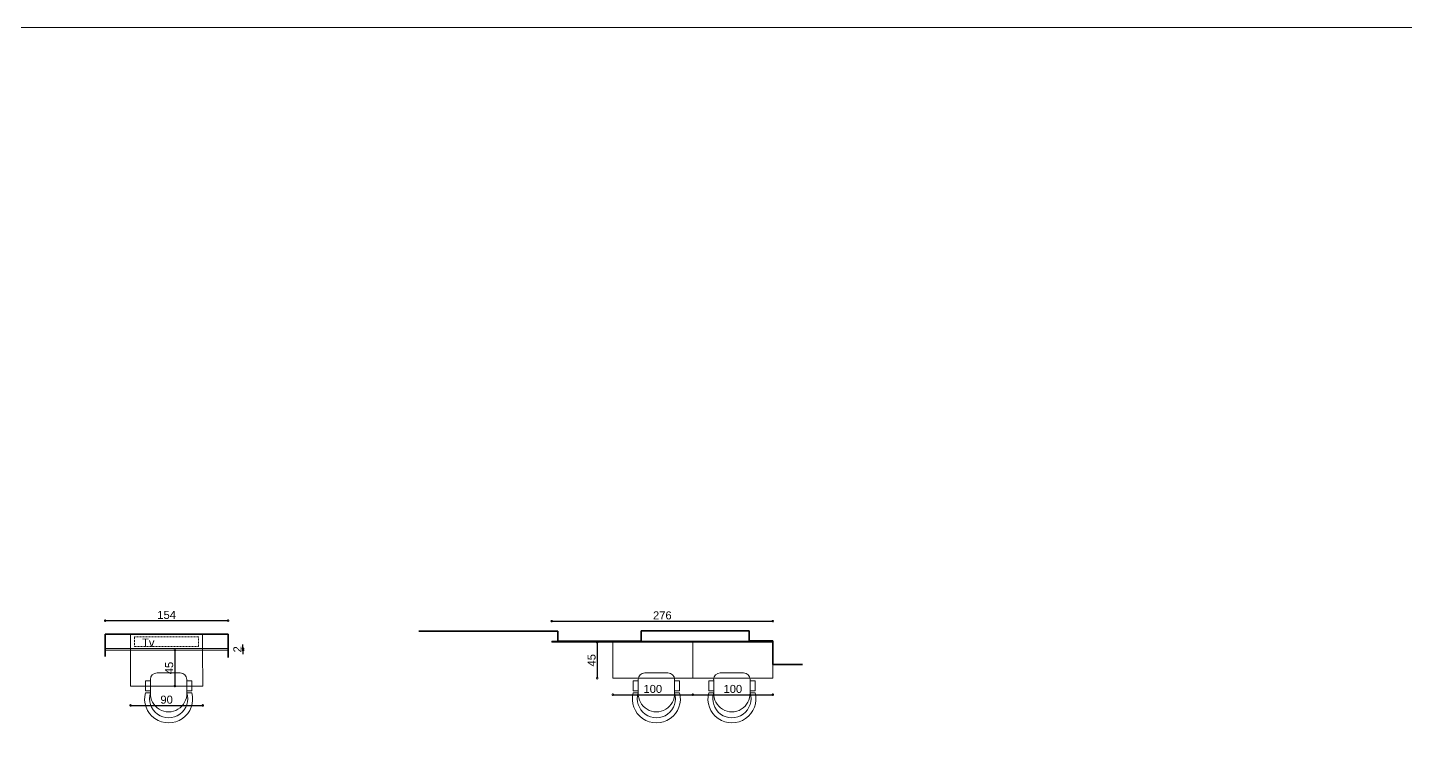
# Model space of a CAD drawing. Header units: inches. Extents: x 0 to 255999, y -6864 to -1377.
# Drawn here: x 44800 to 46522, y -3882 to -2999 of the extents above; entities that cross this region are included whole.
import ezdxf

# ---------------------------------------------------------------- set-up
doc = ezdxf.new("R2010")
doc.units = ezdxf.units.IN
doc.header["$MEASUREMENT"] = 0
doc.linetypes.add('HIDDEN', pattern=[0.375, 0.25, -0.125])
for name, color, linetype, lineweight in [('DIMENSIO', 251, 'Continuous', 0), ('mobilie', 252, 'Continuous', 18), ('mure', 7, 'Continuous', 35), ('MURE TE REJA', 250, 'Continuous', 30)]:
    doc.layers.add(name, color=color, linetype=linetype, lineweight=lineweight)
doc.styles.get("Standard").update_dxf_attribs({"font": 'arial.ttf'})
doc.dimstyles.new('ISO-25', dxfattribs={"dimtxt": 10, "dimasz": 5, "dimexe": 1.25, "dimexo": 0.625, "dimgap": 2, "dimtad": 1, "dimdec": 0, "dimtxsty": 'Standard', "dimblk": 'DOTSMALL', "dimcen": 2.5, "dimadec": 0, "dimazin": 0, "dimtfac": 1, "dimtdec": 0, "dimtix": 1, "dimtmove": 0, "dimatfit": 3, "dimldrblk": 'DOTSMALL', "dimfxl": 1, "dimfxlon": 1, "dimarcsym": 0})

# ---------------------------------------------------------------- blocks, each defined once
blk = doc.blocks.new('_DotSmall')
at = {"color": 0, "linetype": 'ByBlock', "const_width": 0.5}
blk.add_lwpolyline([(-0.0625, 0, 1), (0.0625, 0, 1)], format="xyb", close=True, dxfattribs=at)
blk = doc.blocks.new('*D1375')
at = {"layer": 'Defpoints', "color": 0, "transparency": 16777216}
for p in [(44974.2, -3776.7), (44974.2, -3821.7), (44984.5, -3821.7)]:
    blk.add_point(p, dxfattribs=at)
at = {"layer": 'mobilie', "color": 0, "lineweight": -2, "transparency": 16777216}
for p, q in [((44983.5, -3776.7), (44985.8, -3776.7)), ((44984.5, -3776.7), (44984.5, -3821.7)), ((44983.5, -3821.7), (44985.8, -3821.7))]:
    blk.add_line(p, q, dxfattribs=at)
at = {"layer": 'mobilie', "color": 0, "lineweight": -2, "transparency": 16777216, "xscale": 5, "yscale": 5, "zscale": 5}
for p, rotation in [((44984.5, -3776.7), 90), ((44984.5, -3821.7), 270)]:
    blk.add_blockref('_DotSmall', p, dxfattribs=dict(at, rotation=rotation))
at = {"layer": 'mobilie', "color": 0, "transparency": 16777216, "insert": (44977.4, -3799.2), "char_height": 10, "attachment_point": 5, "rotation": 90}
blk.add_mtext('45', dxfattribs=at)
blk = doc.blocks.new('aswaswa')
at = {"layer": 'mobilie'}
for p, q in [((30233.7, -2827.6), (30227.4, -2827.6)), ((30233.7, -2830.1), (30227.4, -2830.1)), ((30227.4, -2830.1), (30227.4, -2842.5)), ((30233.7, -2827.6), (30233.7, -2844.1)), ((30285.3, -2827.6), (30279.1, -2827.6)), ((30279.1, -2844.1), (30279.1, -2827.6)), ((30279.1, -2830.1), (30285.3, -2830.1)), ((30285.3, -2830.1), (30285.3, -2842.5)), ((30227.4, -2842.5), (30233.7, -2842.5)), ((30241.9, -2852.4), (30270.8, -2852.4)), ((30285.3, -2842.5), (30279.1, -2842.5))]:
    blk.add_line(p, q, dxfattribs=at)
for centre, radius, start, end in [((30256.4, -2819.9), 30, 345.0865, 194.9135), ((30256.4, -2820.2), 23.9, 342.0978, 197.9022), ((30256.4, -2826.4), 22.7, 357.0281, 182.9719), ((30241.9, -2844.1), 8.29, 180, 270), ((30270.8, -2844.1), 8.29, 270, 0)]:
    blk.add_arc(centre, radius, start, end, dxfattribs=at)
blk = doc.blocks.new('*D1445')
at = {"layer": 'Defpoints', "color": 0, "transparency": 16777216}
for p in [(45051, -3740), (44897.4, -3776.7), (45051, -3776.7)]:
    blk.add_point(p, dxfattribs=at)
at = {"layer": 'mobilie', "color": 0, "lineweight": -2, "transparency": 16777216}
for p, q in [((44897.4, -3741), (44897.4, -3738.8)), ((44897.4, -3740), (45051, -3740)), ((45051, -3741), (45051, -3738.8))]:
    blk.add_line(p, q, dxfattribs=at)
at = {"layer": 'mobilie', "color": 0, "lineweight": -2, "transparency": 16777216, "xscale": 5, "yscale": 5, "zscale": 5, "rotation": 180}
blk.add_blockref('_DotSmall', (44897.4, -3740), dxfattribs=at)
at = {"layer": 'mobilie', "color": 0, "lineweight": -2, "transparency": 16777216, "xscale": 5, "yscale": 5, "zscale": 5}
blk.add_blockref('_DotSmall', (45051, -3740), dxfattribs=at)
at = {"layer": 'mobilie', "color": 0, "transparency": 16777216, "insert": (44974.2, -3732.9), "char_height": 10, "attachment_point": 5}
blk.add_mtext('154', dxfattribs=at)
blk = doc.blocks.new('*D1446')
at = {"layer": 'Defpoints', "color": 0, "transparency": 16777216}
for p in [(45039.7, -3774.9), (45039.7, -3776.7), (45069.6, -3774.9)]:
    blk.add_point(p, dxfattribs=at)
at = {"layer": 'mobilie', "color": 0, "lineweight": -2, "transparency": 16777216}
for p, q in [((45069.6, -3774.9), (45069.6, -3769.9)), ((45068.6, -3774.9), (45070.9, -3774.9)), ((45068.6, -3776.7), (45070.9, -3776.7)), ((45069.6, -3776.7), (45069.6, -3774.9)), ((45069.6, -3776.7), (45069.6, -3781.7))]:
    blk.add_line(p, q, dxfattribs=at)
at = {"layer": 'mobilie', "color": 0, "lineweight": -2, "transparency": 16777216, "xscale": 5, "yscale": 5, "zscale": 5}
for p, rotation in [((45069.6, -3774.9), 270), ((45069.6, -3776.7), 90)]:
    blk.add_blockref('_DotSmall', p, dxfattribs=dict(at, rotation=rotation))
at = {"layer": 'mobilie', "color": 0, "transparency": 16777216, "insert": (45062.6, -3775.8), "char_height": 10, "attachment_point": 5, "rotation": 90}
blk.add_mtext('2', dxfattribs=at)
blk = doc.blocks.new('*D1447')
at = {"layer": 'Defpoints', "color": 0, "transparency": 16777216}
for p in [(44929.2, -3821.7), (45019.3, -3821.7), (45019.3, -3845.9)]:
    blk.add_point(p, dxfattribs=at)
at = {"layer": 'mobilie', "color": 0, "lineweight": -2, "transparency": 16777216}
for p, q in [((44929.2, -3844.9), (44929.2, -3847.1)), ((44929.2, -3845.9), (45019.3, -3845.9)), ((45019.3, -3844.9), (45019.3, -3847.1))]:
    blk.add_line(p, q, dxfattribs=at)
at = {"layer": 'mobilie', "color": 0, "lineweight": -2, "transparency": 16777216, "xscale": 5, "yscale": 5, "zscale": 5, "rotation": 180}
blk.add_blockref('_DotSmall', (44929.2, -3845.9), dxfattribs=at)
at = {"layer": 'mobilie', "color": 0, "lineweight": -2, "transparency": 16777216, "xscale": 5, "yscale": 5, "zscale": 5}
blk.add_blockref('_DotSmall', (45019.3, -3845.9), dxfattribs=at)
at = {"layer": 'mobilie', "color": 0, "transparency": 16777216, "insert": (44974.2, -3838.8), "char_height": 10, "attachment_point": 5}
blk.add_mtext('90', dxfattribs=at)
blk = doc.blocks.new('*D1448')
at = {"layer": 'Defpoints', "color": 0, "transparency": 16777216}
for p in [(45531.6, -3812), (45631.6, -3812), (45631.6, -3832.5)]:
    blk.add_point(p, dxfattribs=at)
at = {"layer": 'mobilie', "color": 0, "lineweight": -2, "transparency": 16777216}
for p, q in [((45531.6, -3831.5), (45531.6, -3833.7)), ((45531.6, -3832.5), (45631.6, -3832.5)), ((45631.6, -3831.5), (45631.6, -3833.7))]:
    blk.add_line(p, q, dxfattribs=at)
at = {"layer": 'mobilie', "color": 0, "lineweight": -2, "transparency": 16777216, "xscale": 5, "yscale": 5, "zscale": 5, "rotation": 180}
blk.add_blockref('_DotSmall', (45531.6, -3832.5), dxfattribs=at)
at = {"layer": 'mobilie', "color": 0, "lineweight": -2, "transparency": 16777216, "xscale": 5, "yscale": 5, "zscale": 5}
blk.add_blockref('_DotSmall', (45631.6, -3832.5), dxfattribs=at)
at = {"layer": 'mobilie', "color": 0, "transparency": 16777216, "insert": (45581.6, -3825.4), "char_height": 10, "attachment_point": 5}
blk.add_mtext('100', dxfattribs=at)
blk = doc.blocks.new('*D1449')
at = {"layer": 'Defpoints', "color": 0, "transparency": 16777216}
for p in [(45631.6, -3812), (45731.6, -3812), (45731.6, -3832.5)]:
    blk.add_point(p, dxfattribs=at)
at = {"layer": 'mobilie', "color": 0, "lineweight": -2, "transparency": 16777216}
for p, q in [((45631.6, -3831.5), (45631.6, -3833.7)), ((45631.6, -3832.5), (45731.6, -3832.5)), ((45731.6, -3831.5), (45731.6, -3833.7))]:
    blk.add_line(p, q, dxfattribs=at)
at = {"layer": 'mobilie', "color": 0, "lineweight": -2, "transparency": 16777216, "xscale": 5, "yscale": 5, "zscale": 5, "rotation": 180}
blk.add_blockref('_DotSmall', (45631.6, -3832.5), dxfattribs=at)
at = {"layer": 'mobilie', "color": 0, "lineweight": -2, "transparency": 16777216, "xscale": 5, "yscale": 5, "zscale": 5}
blk.add_blockref('_DotSmall', (45731.6, -3832.5), dxfattribs=at)
at = {"layer": 'mobilie', "color": 0, "transparency": 16777216, "insert": (45681.6, -3825.4), "char_height": 10, "attachment_point": 5}
blk.add_mtext('100', dxfattribs=at)
blk = doc.blocks.new('*D1450')
at = {"layer": 'Defpoints', "color": 0, "transparency": 16777216}
for p in [(45731.6, -3740.6), (45455.3, -3767), (45731.6, -3767)]:
    blk.add_point(p, dxfattribs=at)
at = {"layer": 'mobilie', "color": 0, "lineweight": -2, "transparency": 16777216}
for p, q in [((45455.3, -3741.6), (45455.3, -3739.3)), ((45455.3, -3740.6), (45731.6, -3740.6)), ((45731.6, -3741.6), (45731.6, -3739.3))]:
    blk.add_line(p, q, dxfattribs=at)
at = {"layer": 'mobilie', "color": 0, "lineweight": -2, "transparency": 16777216, "xscale": 5, "yscale": 5, "zscale": 5, "rotation": 180}
blk.add_blockref('_DotSmall', (45455.3, -3740.6), dxfattribs=at)
at = {"layer": 'mobilie', "color": 0, "lineweight": -2, "transparency": 16777216, "xscale": 5, "yscale": 5, "zscale": 5}
blk.add_blockref('_DotSmall', (45731.6, -3740.6), dxfattribs=at)
at = {"layer": 'mobilie', "color": 0, "transparency": 16777216, "insert": (45593.5, -3733.5), "char_height": 10, "attachment_point": 5}
blk.add_mtext('276', dxfattribs=at)
blk = doc.blocks.new('*D1451')
at = {"layer": 'Defpoints', "color": 0, "transparency": 16777216}
for p in [(45531.6, -3767), (45512.1, -3812), (45531.6, -3812)]:
    blk.add_point(p, dxfattribs=at)
at = {"layer": 'mobilie', "color": 0, "lineweight": -2, "transparency": 16777216}
for p, q in [((45513.1, -3767), (45510.9, -3767)), ((45512.1, -3767), (45512.1, -3812)), ((45513.1, -3812), (45510.9, -3812))]:
    blk.add_line(p, q, dxfattribs=at)
at = {"layer": 'mobilie', "color": 0, "lineweight": -2, "transparency": 16777216, "xscale": 5, "yscale": 5, "zscale": 5}
for p, rotation in [((45512.1, -3767), 90), ((45512.1, -3812), 270)]:
    blk.add_blockref('_DotSmall', p, dxfattribs=dict(at, rotation=rotation))
at = {"layer": 'mobilie', "color": 0, "transparency": 16777216, "insert": (45505.1, -3789.5), "char_height": 10, "attachment_point": 5, "rotation": 90}
blk.add_mtext('45', dxfattribs=at)

msp = doc.modelspace()

# ---------------------------------------------------------------- linework, layer by layer
at = {"layer": 'DIMENSIO'}
msp.add_lwpolyline([(41448.1, -2998.9), (47760.2, -2998.9), (47760.2, -6863.7), (41448.1, -6863.7)], close=True, dxfattribs=at)
at = {"layer": 'mobilie'}
for points in [[(44897.4, -3756.7), (45051, -3756.7)], [(44897.4, -3756.7), (45051, -3756.7)], [(44929.2, -3776.7), (44929.2, -3756.7)], [(45019.2, -3776.7), (45019.2, -3756.7)], [(45463.1, -3765.7), (45731.6, -3765.2)], [(45469.1, -3767), (45683.4, -3767)], [(45731.6, -3812), (45591.6, -3812), (45531.6, -3812), (45531.6, -3767)], [(45567.1, -3752.7), (45702.1, -3752.7)], [(45631.6, -3812), (45631.6, -3767)], [(44897.4, -3774.9), (45051, -3774.9)], [(44897.4, -3776.7), (45051, -3776.7)], [(44934.2, -3776.7), (45014.2, -3776.7)], [(45731.6, -3794.7), (45731.6, -3812)], [(45531.6, -3812), (45683.4, -3812)], [(45531.6, -3812), (45731.6, -3812)]]:
    msp.add_lwpolyline(points, dxfattribs=at)
at = {"layer": 'mobilie', "color": 4, "linetype": 'HIDDEN', "lineweight": 18, "ltscale": 10}
msp.add_lwpolyline([(44934.2, -3772.2), (45014.2, -3772.2), (45014.2, -3760.4), (44934.2, -3760.4)], close=True, dxfattribs=at)
at = {"layer": 'mobilie'}
for points in [[(45455.3, -3765.7), (45731.6, -3765.7), (45731.6, -3767), (45455.3, -3767)], [(45019.2, -3776.7), (44929.1, -3776.7), (44929.2, -3821.7), (45019.3, -3821.7)]]:
    msp.add_lwpolyline(points, close=True, dxfattribs=at)
at = {"layer": 'mure'}
for p, q in [((45051, -3756.7), (44897.4, -3756.7)), ((44897.4, -3756.7), (44897.4, -3784.7)), ((45051, -3786.2), (45051, -3756.7)), ((45289.4, -3753.2), (45463.1, -3753.2)), ((45463.1, -3753.2), (45463.1, -3765.7)), ((45463.1, -3765.7), (45567.1, -3765.7)), ((45567.1, -3765.7), (45567.1, -3752.7)), ((45567.1, -3752.7), (45702.1, -3752.7)), ((45702.1, -3752.7), (45702.1, -3765.2)), ((45702.1, -3765.2), (45731.6, -3765.2)), ((45731.6, -3765.2), (45731.6, -3794.7)), ((45731.6, -3794.7), (45768.6, -3794.7))]:
    msp.add_line(p, q, dxfattribs=at)

# ---------------------------------------------------------------- block references
at = {"layer": 'mobilie', "xscale": -1, "rotation": 180}
for p in [(14720.3, -6657.7), (15329.7, -6657.7), (15424, -6657.7)]:
    msp.add_blockref('aswaswa', p, dxfattribs=at)

# ---------------------------------------------------------------- texts
at = {"layer": 'MURE TE REJA', "insert": (44943.5, -3762.4), "char_height": 10, "attachment_point": 1}
msp.add_mtext_dynamic_manual_height_columns('Tv', width=228.841, gutter_width=1, heights=[0], dxfattribs=at)

# ---------------------------------------------------------------- dimensions: what is measured, and where the dimension line sits
at = {"layer": 'mobilie'}
for base, p1, p2, picture, middle in [((45051, -3740), (44897.4, -3776.7), (45051, -3776.7), '*D1445', (44974.2, -3732.9)), ((45731.6, -3740.6), (45455.3, -3767), (45731.6, -3767), '*D1450', (45593.5, -3733.5)), ((45631.6, -3832.5), (45531.6, -3812), (45631.6, -3812), '*D1448', (45581.6, -3825.4)), ((45019.3, -3845.9), (44929.2, -3821.7), (45019.3, -3821.7), '*D1447', (44974.2, -3838.8))]:
    dim = msp.add_linear_dim(base=base, p1=p1, p2=p2, dimstyle='ISO-25', dxfattribs=at)
    dim.commit()
    dim.dimension.update_dxf_attribs({"geometry": picture, "text_midpoint": middle})
for base, p1, p2, picture, middle in [((45069.6, -3774.9), (45039.7, -3776.7), (45039.7, -3774.9), '*D1446', (45062.6, -3775.8)), ((45512.1, -3812), (45531.6, -3767), (45531.6, -3812), '*D1451', (45505.1, -3789.5)), ((44984.5, -3821.7), (44974.2, -3776.7), (44974.2, -3821.7), '*D1375', (44977.4, -3799.2))]:
    dim = msp.add_linear_dim(base=base, p1=p1, p2=p2, angle=90, dimstyle='ISO-25', dxfattribs=at)
    dim.commit()
    dim.dimension.update_dxf_attribs({"geometry": picture, "text_midpoint": middle})
dim = msp.add_linear_dim(base=(45731.6, -3832.5), p1=(45631.6, -3812), p2=(45731.6, -3812), dimstyle='ISO-25', override={"dimtmove": 1}, dxfattribs=at)
dim.commit()
dim.dimension.update_dxf_attribs({"geometry": '*D1449', "text_midpoint": (45681.6, -3825.4)})

doc.saveas('drawing.dxf')
